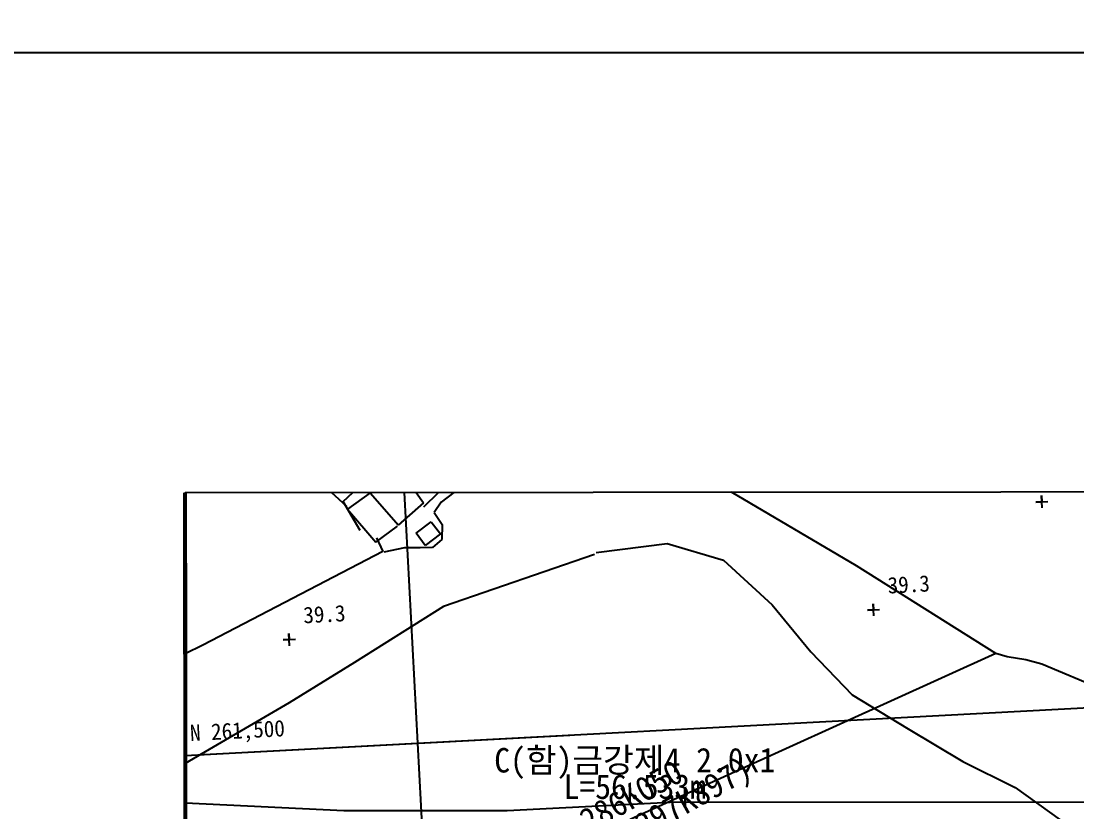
# Model space of a CAD drawing. Header units: millimetres. Extents: x 17638 to 18434, y 1103 to 1809.
# Drawn here: x 17857.5 to 17986.9, y 1526 to 1622.9 of the extents above; entities that cross this region are included whole.
import ezdxf
from ezdxf.enums import TextEntityAlignment as Align
from ezdxf.xclip import XClip

# ---------------------------------------------------------------- set-up
doc = ezdxf.new("R2010")
doc.units = ezdxf.units.MM
doc.header["$LTSCALE"] = 10
doc.header["$MEASUREMENT"] = 0
doc.header["$XCLIPFRAME"] = 2
doc.linetypes.add('A-CENTR01', pattern=[2, 1.25, -0.25, 0.25, -0.25])
for name, color, linetype in [('TN-MACL', 6, 'A-CENTR01'), ('TZ-BASE', 253, 'Continuous'), ('TZ-LEAL', 1, 'Continuous')]:
    doc.layers.add(name, color=color, linetype=linetype)
doc.layers.add('TX-PAPR', color=2, linetype='Continuous', plot=False)
doc.styles.add('GR', font='GulimChe.ttf')
doc.styles.get("Standard").update_dxf_attribs({"font": 'GulimChe.ttf'})

# ---------------------------------------------------------------- blocks, each defined once
blk = doc.blocks.new('JD-DGD7F')
at = {"layer": 'TZ-BASE', "style": 'GR'}
for s, p in [('286K050', (49.36, 108.18)), ('(KPR297K897)', (49.36, 103.86))]:
    blk.add_text(s, height=3, rotation=29.2387, dxfattribs=at).set_placement(p)
blk = doc.blocks.new('JD-SDJKSFJK3')
at = {"layer": 'TZ-BASE'}
for p, q in [((23.74, 132.79), (42.32, -217.07)), ((23.74, 132.79), (42.32, -217.07)), ((29.21, 73.25, 41.25), (34.95, 78.96, 41.25)), ((22.68, 74.87, 41.71), (26.28, 78.02, 41.71)), ((26.28, 78.02, 41.71), (29.15, 73.73, 41.71)), ((19.78, 73.31, 41.23), (15.43, 77.21, 41.23)), ((19.33, 73.9, 40.41), (21.54, 76.04, 40.41)), ((32.98, 75.11, 40.41), (31.34, 73.84, 40.41)), ((82.24, 66.04, 39.72), (66.9, 75.08, 39.72)), ((21.39, 70.36, 40.41), (19.33, 73.9, 40.41)), ((22.61, 74.96, 42.05), (19.84, 72.97, 42.05)), ((26.05, 71.01, 41.71), (22.68, 74.87, 41.71)), ((31.34, 73.84, 40.41), (30.48, 72.57, 40.41)), ((104.22, 73.84, 39.37), (105.71, 73.92, 39.37)), ((104.96, 73.88, 39.37), (104.22, 73.84, 39.37)), ((104.93, 74.63, 39.37), (104.96, 73.88, 39.37)), ((105, 73.13, 39.37), (104.93, 74.63, 39.37)), ((19.84, 72.97, 42.05), (23.33, 68.92, 42.05)), ((29.15, 73.73, 41.71), (26.05, 71.01, 41.71)), ((30.48, 72.57, 40.41), (31.44, 71.09, 40.41)), ((28.25, 70.02, 40.87), (30.12, 71.43, 40.87)), ((30.12, 71.43, 40.87), (31.24, 69.94, 40.87)), ((23.33, 68.92, 42.05), (25.98, 70.9, 42.05)), ((29.36, 68.53, 40.87), (28.25, 70.02, 40.87)), ((31.24, 69.94, 40.87), (29.36, 68.53, 40.87)), ((31.44, 71.09, 40.41), (31.42, 69.24, 40.41)), ((23.4, 69.44, 41.21), (24.19, 67.78, 41.21)), ((31.42, 69.24, 40.41), (30.25, 68.25, 40.41)), ((50.32, 67.65, 39.01), (59.04, 68.74, 39.01)), ((59.04, 68.74, 39.01), (65.95, 66.71, 39.01)), ((24.19, 67.78, 41.21), (2.12, 56.3, 41.21)), ((26.85, 68.22, 40.41), (24.32, 67.7, 40.41)), ((28.74, 68.24, 40.41), (26.85, 68.22, 40.41)), ((30.25, 68.25, 40.41), (28.74, 68.24, 40.41)), ((50.12, 67.4, 38.99), (31.62, 61.03, 38.99)), ((65.95, 66.71, 39.01), (71.91, 61.24, 39.01)), ((99.32, 55.26, 39.72), (82.24, 66.04, 39.72)), ((31.62, 61.03, 38.99), (20.71, 54.19, 38.99)), ((71.91, 61.24, 39.01), (76.65, 55.49, 39.01)), ((84.29, 61.38, 39.31), (84.32, 60.63, 39.31)), ((84.36, 59.88, 39.31), (84.29, 61.38, 39.31)), ((83.58, 60.59, 39.31), (85.07, 60.67, 39.31)), ((84.32, 60.63, 39.31), (83.58, 60.59, 39.31)), ((299.28, 58.63), (-0.04, 42.73)), ((11.96, 56.94, 39.31), (13.46, 57.02, 39.31)), ((12.71, 56.98, 39.31), (11.96, 56.94, 39.31)), ((12.67, 57.73, 39.31), (12.71, 56.98, 39.31)), ((12.75, 56.23, 39.31), (12.67, 57.73, 39.31)), ((2.12, 56.3, 41.21), (-0.05, 55.23, 41.21)), ((99.32, 55.26, 39.72), (54.5, 34.93, 39.72)), ((76.65, 55.49, 39.01), (81.72, 50.22, 39.01)), ((100.72, 54.88, 39.72), (99.32, 55.26, 39.72)), ((103, 54.48, 39.72), (100.72, 54.88, 39.72)), ((104.95, 53.95, 39.72), (103, 54.48, 39.72)), ((20.71, 54.19, 38.99), (12.7, 49.22, 38.99)), ((120.39, 47.46, 39.72), (104.95, 53.95, 39.72)), ((12.7, 49.22, 38.99), (-0.04, 41.8, 38.99)), ((81.72, 50.22, 39.01), (88.57, 46.04, 39.01)), ((88.57, 46.04, 39.01), (95.28, 42.03, 39.01)), ((47.1, 45.24), (-0.04, 42.73)), ((95.28, 42.03, 39.01), (101.68, 38.85, 39.01)), ((101.68, 38.85, 39.01), (107.22, 34.89, 39.01))]:
    blk.add_line(p, q, dxfattribs=at)
at = {"layer": 'TZ-BASE', "ltscale": 10}
for p, q in [((-0.03, 36.97), (-0.01, 36.97)), ((-0.01, 36.97), (19.41, 36.02)), ((39.41, 36.04), (59.41, 37.06)), ((59.41, 37.06), (139.41, 37.13)), ((19.41, 36.02), (39.41, 36.04))]:
    blk.add_line(p, q, dxfattribs=at)
at = {"layer": 'TZ-BASE'}
for s, p in [('39.3', (86.11, 62.62, 36.89)), ('39.3', (14.49, 58.97, 36.89)), ('N 261,500', (0.6, 44.53))]:
    blk.add_text(s, height=2, rotation=3.0398, dxfattribs=at).set_placement(p)
for s, p in [('C(함)금강제4 2.0x1', (55.06, 42.01)), ('L=56.533m', (55.06, 38.93))]:
    blk.add_text(s, height=3, rotation=0.0518, dxfattribs=at).set_placement(p, align=Align.MIDDLE)

msp = doc.modelspace()

# ---------------------------------------------------------------- linework, layer by layer
at = {"layer": 'TN-MACL', "const_width": 0.5}
msp.add_lwpolyline([(17877.62, 1565.14), (17877.75, 1415.14)], dxfattribs=at)
at = {"layer": 'TX-PAPR'}
msp.add_lwpolyline([(17877.62, 1565.14), (18177.62, 1565.4), (18177.75, 1415.4), (17877.75, 1415.14)], close=True, dxfattribs=at)
at = {"layer": 'TZ-LEAL'}
msp.add_lwpolyline([(17637.89, 1103.05), (18433.89, 1103.05), (18433.89, 1619.05), (17637.89, 1619.05)], close=True, dxfattribs=at)

# ---------------------------------------------------------------- block references
at = {"layer": 'TZ-BASE'}
ref = msp.add_blockref('JD-SDJKSFJK3', (17877.68, 1490.14), dxfattribs=at)
XClip(ref).set_block_clipping_path([(-0.0661112123, 74.999970862), (299.9337722053, 75.2644158343), (300.0659946915, -74.7355260164), (0.0661112122, -74.999970862)])
msp.add_blockref('JD-DGD7F', (17877.75, 1415.14), dxfattribs=at)

doc.saveas('drawing.dxf')
